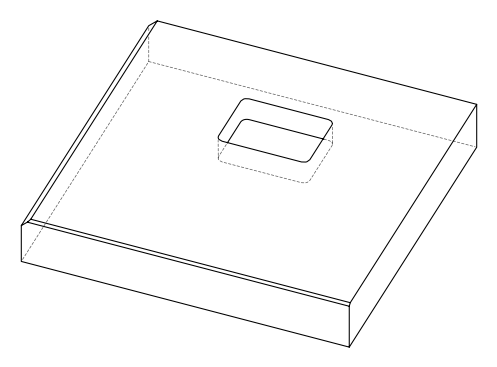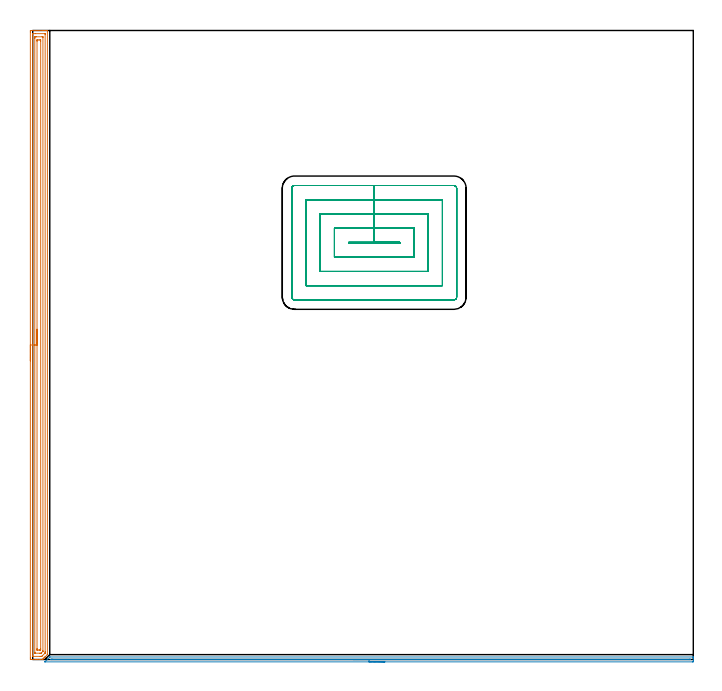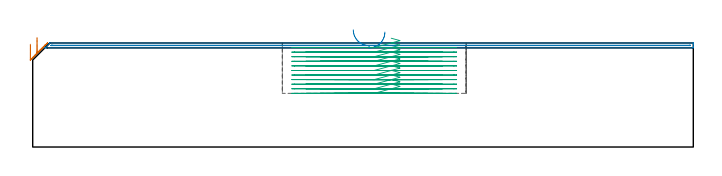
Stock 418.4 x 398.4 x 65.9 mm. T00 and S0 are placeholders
(PLAN: 3 operations, 1 tool changes, 44.5 min)
(1 AREA_MILL | FG_CHAMFER_SURFACE | UGT0205_001 | 12.99 min | 23234 mm3)
(2 AREA_MILL_1 | FG_CHAMFER_SURFACE_1 | UGT0205_001 | 6.69 min | 1946 mm3)
(3 MILL_RECTANGULAR_POCKET | POCKET_RECTANGULAR_STRAIGHT | NXT0201_011 | Follow Part, ap 3, ae 75% | 24.85 min | 311846 mm3)
(TOOL UGT0205_001 | Chamfer Mill 20 x 3 x 45 deg. | D20 FL50 Z2)
(TOOL NXT0201_011 | ENDMILL 12mm [2P460-1200-NA 1630] | D12 FL38 Z6)
(OP 1 AREA_MILL)
G17 G21 G94 G90
T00 M6
G54
G17 G0 G90 X-1.5 Y189.2 S1061 M3
G43 Z75.9 H0
Z65.1
G94 G1 Y189.238 Z64.228 F250.
Y189.352 Z63.364
Y189.541 Z62.512
Y189.803 Z61.68
Y190.137 Z60.874
Y190.54 Z60.1
Y191.008 Z59.364
Y191.54 Z58.672
Y192.129 Z58.029
Y192.772 Z57.44
Y193.464 Z56.908
Y194.2 Z56.44
Y194.974 Z56.037
Y195.78 Z55.703
Y196.612 Z55.441
Y197.464 Z55.252
Y198.328 Z55.138
Y199.2 Z55.1
Y397.428
X-1.499 Y397.793 Z55.101
X-1.494 Y398.314 Z55.104
X-1.492 Y398.392 Z55.106
X-0.976 Y398.4 Z55.621
X6.117 Z62.711
X6.684 Z63.281
X7.003 Z63.599
X7.571 Z64.167
X7.89 Z64.485
X8.924 Z65.523
X9.273 Y398.392 Z65.864
X9.297 Y398.39 Z65.888
X9.3 Y398.239 Z65.9
Y3.285
X9.298 Y3.105 Z65.885
X9.259 Y3.057 Z65.854
X9.22 Y3.019 Z65.818
X7.89 Y1.688 Z64.486
X7.784 Y1.583 Z64.383
X7.7 Y1.499 Z64.299
X7.594 Y1.392 Z64.19
X7.49 Y1.29 Z64.09
X7.402 Y1.202 Z64.002
X7.299 Y1.097 Z63.895
X7.196 Y0.996 Z63.796
X7.105 Y0.904 Z63.704
X7.003 Y0.801 Z63.599
X6.903 Y0.702 Z63.502
X6.807 Y0.607 Z63.407
X6.708 Y0.506 Z63.304
X6.609 Y0.409 Z63.209
X6.51 Y0.309 Z63.109
X6.412 Y0.21 Z63.008
X6.316 Y0.115 Z62.915
X6.211 Y0.012 Z62.81
X6.195 Y0.001 Z62.794
X4.981 Y0. Z61.581
X4.343 Z60.939
X3.138 Z59.735
X2.57 Z59.165
X1.967 Z58.563
X-0.976 Y0.001 Z55.62
X-1.208 Y0.003 Z55.389
X-1.492 Y0.008 Z55.106
X-1.494 Y0.086 Z55.104
X-1.498 Y0.607 Z55.102
X-1.5 Y1.134 Z55.1
Y199.2
X-0.086 Z56.514
Y396.004
X-0.084 Y396.23 Z56.516
X-0.081 Y396.341 Z56.519
X-0.079 Y396.387 Z56.521
X0.018 Y396.39 Z56.618
X0.409 Y396.398 Z57.009
X1.683 Y396.4 Z58.283
X7.501 Y396.399 Z64.101
X7.748 Y396.394 Z64.348
X7.846 Y396.39 Z64.446
X7.879 Y396.385 Z64.479
X7.881 Y396.339 Z64.481
X7.884 Y396.231 Z64.484
X7.886 Y396.012 Z64.486
Y5.074
X7.885 Y4.182 Z64.485
X7.884 Y4.177 Z64.484
X7.867 Y4.129 Z64.467
X7.822 Y4.079 Z64.422
X7.741 Y3.993 Z64.341
X7.618 Y3.868 Z64.218
X7.464 Y3.713 Z64.064
X6.13 Y2.379 Z62.73
X6.117 Y2.366 Z62.717
X5.825 Y2.087 Z62.425
X5.741 Y2.01 Z62.341
X5.615 Y2.004 Z62.215
X5.23 Y2.001 Z61.83
X4.733 Y2. Z61.333
X0.299 Y2.001 Z56.899
X0.052 Y2.006 Z56.652
X-0.046 Y2.01 Z56.554
X-0.079 Y2.014 Z56.521
X-0.081 Y2.061 Z56.519
X-0.084 Y2.169 Z56.516
X-0.086 Y2.388 Z56.514
Y199.2
X1.328 Z57.928
X1.329 Y393.33 Z57.929
X1.33 Y393.686 Z57.93
X1.335 Y394.223 Z57.935
X1.339 Y394.39 Z57.939
X1.51 Y394.398 Z58.11
X1.683 Y394.399 Z58.283
X2.394 Y394.4 Z58.994
X5.941 Z62.541
X6.117 Y394.399 Z62.717
X6.292 Y394.395 Z62.892
X6.409 Y394.39 Z63.009
X6.465 Y394.377 Z63.065
X6.467 Y394.341 Z63.067
X6.47 Y394.223 Z63.07
X6.471 Y393.866 Z63.071
Y5.605
X6.47 Y5.337 Z63.07
X6.466 Y5.204 Z63.066
X6.464 Y5.175 Z63.064
X6.439 Y5.145 Z63.039
X6.37 Y5.07 Z62.97
X5.477 Y4.177 Z62.077
X5.35 Y4.056 Z61.95
X5.31 Y4.021 Z61.91
X5.23 Y4.01 Z61.83
X4.518 Y4.001 Z61.118
X1.683 Z58.283
X1.508 Y4.005 Z58.108
X1.391 Y4.01 Z57.991
X1.335 Y4.023 Z57.935
X1.333 Y4.059 Z57.933
X1.33 Y4.177 Z57.93
X1.329 Y4.534 Z57.929
X1.328 Y199.2 Z57.928
X2.743 Z59.343
Y391.545
X2.745 Y392.262 Z59.345
X2.748 Y392.366 Z59.348
X2.749 Y392.388 Z59.349
X2.768 Y392.391 Z59.368
X2.82 Y392.395 Z59.42
X3.032 Y392.398 Z59.632
X3.457 Y392.4 Z60.057
X4.343 Z60.943
X4.78 Y392.399 Z61.38
X4.979 Y392.397 Z61.579
X5.029 Y392.393 Z61.629
X5.048 Y392.39 Z61.648
X5.05 Y392.377 Z61.65
X5.053 Y392.31 Z61.653
X5.057 Y391.719 Z61.657
Y391.545
Y6.855
X5.055 Y6.495 Z61.655
X5.053 Y6.316 Z61.653
X5.05 Y6.23 Z61.65
X5.017 Y6.177 Z61.617
X4.922 Y6.081 Z61.522
X4.863 Y6.024 Z61.463
X4.767 Y6.01 Z61.367
X4.343 Y6.001 Z60.943
X4.306 Y6. Z60.906
X3.457 Z60.057
X3.02 Y6.001 Z59.62
X2.821 Y6.003 Z59.421
X2.771 Y6.007 Z59.371
X2.752 Y6.01 Z59.352
X2.749 Y6.023 Z59.349
X2.747 Y6.09 Z59.347
X2.743 Y6.681 Z59.343
Y6.855
Y199.2
Y200.072 Z59.381
Y200.936 Z59.495
Y201.788 Z59.683
Y202.62 Z59.946
Y203.426 Z60.28
Y204.2 Z60.682
Y204.936 Z61.151
Y205.628 Z61.682
Y206.271 Z62.272
Y206.86 Z62.915
Y207.392 Z63.607
Y207.86 Z64.343
Y208.263 Z65.116
Y208.597 Z65.922
Y208.859 Z66.754
Y209.048 Z67.606
Y209.162 Z68.471
Y209.2 Z69.343
G0 Z75.9
M5
M2
(OP 2 AREA_MILL_1)
G17 G21 G94 G90
T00 M6
G54
G17 G0 G90 X223.05 Y-1.5 S1061 M3
G43 Z75.9 H0
Z72.8
G94 G1 X223.012 Z71.928 F250.
X222.898 Z71.063
X222.709 Z70.212
X222.447 Z69.38
X222.113 Z68.574
X221.71 Z67.8
X221.242 Z67.064
X220.71 Z66.372
X220.121 Z65.729
X219.478 Z65.14
X218.786 Z64.608
X218.05 Z64.14
X217.276 Z63.737
X216.47 Z63.403
X215.638 Z63.141
X214.786 Z62.952
X213.922 Z62.838
X213.05 Z62.8
X7.834
X7.753 Y-1.496 Z62.803
X7.719 Y-1.492 Z62.804
X7.807 Y-1.393 Z62.906
X10.562 Y1.362 Z65.662
X10.73 Y1.528 Z65.825
X10.805 Y1.596 Z65.889
X11.009 Y1.6 Z65.9
X418.22
X418.39 Y1.597 Z65.888
X418.396 Y1.501 Z65.793
X418.4 Y1.399 Z65.699
Y1.182 Z65.481
Y0.483 Z64.778
Y-0.733 Z63.564
X418.394 Y-1.251 Z63.044
X418.39 Y-1.493 Z62.801
X418.028 Y-1.498 Z62.8
X417.773 Y-1.5
X213.05
Y-0.086 Z64.214
X12.183
X11.903 Y-0.085 Z64.215
X11.592 Y-0.082 Z64.218
X11.586 Y-0.079 Z64.221
X11.585 Y-0.076 Z64.224
X11.614 Y-0.044 Z64.256
X11.804 Y0.142 Z64.442
X11.857 Y0.179 Z64.479
X11.903 Y0.18 Z64.48
X12.211 Y0.184 Z64.484
X12.49 Y0.185 Z64.485
X12.797 Y0.186 Z64.486
X415.985 Y0.185 Z64.485
X416.294 Y0.184 Z64.484
X416.358 Y0.181 Z64.481
X416.385 Y0.179 Z64.479
X416.39 Y0.167 Z64.467
X416.396 Y0.085 Z64.385
X416.39 Y-0.063 Z64.237
X416.385 Y-0.079 Z64.221
X416.352 Y-0.081 Z64.219
X416.265 Y-0.083 Z64.217
X415.985 Y-0.085 Z64.215
X415.678 Y-0.086 Z64.214
X213.05
X212.178 Z64.252
X211.314 Z64.366
X210.462 Z64.555
X209.63 Z64.817
X208.824 Z65.151
X208.05 Z65.554
X207.314 Z66.023
X206.622 Z66.554
X205.979 Z67.143
X205.39 Z67.786
X204.858 Z68.478
X204.39 Z69.214
X203.987 Z69.988
X203.653 Z70.794
X203.391 Z71.626
X203.202 Z72.478
X203.088 Z73.343
X203.05 Z74.214
G0 Z75.9
M5
M2
(OP 3 MILL_RECTANGULAR_POCKET)
G17 G21 G94 G90
T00 M6
G54
G17 G0 G90 X227.081 Y263.8 S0 M3
G43 Z75.9 H1
Z68.9
G94 G1 X232.5 Z67.448 F250.
Y264.2 Z67.341
X216.3 Z63.
X200.1 F500.
Y263.8
X232.5
Y264.2
X216.3
Y273.2
X191.1
Y254.8
X241.5
Y273.2
X216.3
Y282.2
X182.1
Y245.8
X250.5
Y282.2
X216.3
Y291.2
X173.1
Y236.8
X259.5
Y291.2
X216.3
Y300.2
X165.8
G3 X164.1 Y298.5 R1.7
G1 Y229.5
G3 X165.8 Y227.8 R1.7
G1 X266.8
G3 X268.5 Y229.5 R1.7
G1 Y298.5
G3 X266.8 Y300.2 R1.7
G1 X216.3
X215.3
G0 X227.081 Y263.8 Z66.
G1 X232.5 Z64.548 F250.
Y264.2 Z64.441
X216.3 Z60.1
X200.1 F500.
Y263.8
X232.5
Y264.2
X216.3
Y273.2
X191.1
Y254.8
X241.5
Y273.2
X216.3
Y282.2
X182.1
Y245.8
X250.5
Y282.2
X216.3
Y291.2
X173.1
Y236.8
X259.5
Y291.2
X216.3
Y300.2
X165.8
G3 X164.1 Y298.5 R1.7
G1 Y229.5
G3 X165.8 Y227.8 R1.7
G1 X266.8
G3 X268.5 Y229.5 R1.7
G1 Y298.5
G3 X266.8 Y300.2 R1.7
G1 X216.3
X215.3
G0 X227.081 Y263.8 Z63.1
G1 X232.5 Z61.648 F250.
Y264.2 Z61.541
X216.3 Z57.2
X200.1 F500.
Y263.8
X232.5
Y264.2
X216.3
Y273.2
X191.1
Y254.8
X241.5
Y273.2
X216.3
Y282.2
X182.1
Y245.8
X250.5
Y282.2
X216.3
Y291.2
X173.1
Y236.8
X259.5
Y291.2
X216.3
Y300.2
X165.8
G3 X164.1 Y298.5 R1.7
G1 Y229.5
G3 X165.8 Y227.8 R1.7
G1 X266.8
G3 X268.5 Y229.5 R1.7
G1 Y298.5
G3 X266.8 Y300.2 R1.7
G1 X216.3
X215.3
G0 X227.081 Y263.8 Z60.2
G1 X232.5 Z58.748 F250.
Y264.2 Z58.641
X216.3 Z54.3
X200.1 F500.
Y263.8
X232.5
Y264.2
X216.3
Y273.2
X191.1
Y254.8
X241.5
Y273.2
X216.3
Y282.2
X182.1
Y245.8
X250.5
Y282.2
X216.3
Y291.2
X173.1
Y236.8
X259.5
Y291.2
X216.3
Y300.2
X165.8
G3 X164.1 Y298.5 R1.7
G1 Y229.5
G3 X165.8 Y227.8 R1.7
G1 X266.8
G3 X268.5 Y229.5 R1.7
G1 Y298.5
G3 X266.8 Y300.2 R1.7
G1 X216.3
X215.3
G0 X227.081 Y263.8 Z57.3
G1 X232.5 Z55.848 F250.
Y264.2 Z55.741
X216.3 Z51.4
X200.1 F500.
Y263.8
X232.5
Y264.2
X216.3
Y273.2
X191.1
Y254.8
X241.5
Y273.2
X216.3
Y282.2
X182.1
Y245.8
X250.5
Y282.2
X216.3
Y291.2
X173.1
Y236.8
X259.5
Y291.2
X216.3
Y300.2
X165.8
G3 X164.1 Y298.5 R1.7
G1 Y229.5
G3 X165.8 Y227.8 R1.7
G1 X266.8
G3 X268.5 Y229.5 R1.7
G1 Y298.5
G3 X266.8 Y300.2 R1.7
G1 X216.3
X215.3
G0 X227.081 Y263.8 Z54.4
G1 X232.5 Z52.948 F250.
Y264.2 Z52.841
X216.3 Z48.5
X200.1 F500.
Y263.8
X232.5
Y264.2
X216.3
Y273.2
X191.1
Y254.8
X241.5
Y273.2
X216.3
Y282.2
X182.1
Y245.8
X250.5
Y282.2
X216.3
Y291.2
X173.1
Y236.8
X259.5
Y291.2
X216.3
Y300.2
X165.8
G3 X164.1 Y298.5 R1.7
G1 Y229.5
G3 X165.8 Y227.8 R1.7
G1 X266.8
G3 X268.5 Y229.5 R1.7
G1 Y298.5
G3 X266.8 Y300.2 R1.7
G1 X216.3
X215.3
G0 X227.081 Y263.8 Z51.5
G1 X232.5 Z50.048 F250.
Y264.2 Z49.941
X216.3 Z45.6
X200.1 F500.
Y263.8
X232.5
Y264.2
X216.3
Y273.2
X191.1
Y254.8
X241.5
Y273.2
X216.3
Y282.2
X182.1
Y245.8
X250.5
Y282.2
X216.3
Y291.2
X173.1
Y236.8
X259.5
Y291.2
X216.3
Y300.2
X165.8
G3 X164.1 Y298.5 R1.7
G1 Y229.5
G3 X165.8 Y227.8 R1.7
G1 X266.8
G3 X268.5 Y229.5 R1.7
G1 Y298.5
G3 X266.8 Y300.2 R1.7
G1 X216.3
X215.3
G0 X227.081 Y263.8 Z48.6
G1 X232.5 Z47.148 F250.
Y264.2 Z47.041
X216.3 Z42.7
X200.1 F500.
Y263.8
X232.5
Y264.2
X216.3
Y273.2
X191.1
Y254.8
X241.5
Y273.2
X216.3
Y282.2
X182.1
Y245.8
X250.5
Y282.2
X216.3
Y291.2
X173.1
Y236.8
X259.5
Y291.2
X216.3
Y300.2
X165.8
G3 X164.1 Y298.5 R1.7
G1 Y229.5
G3 X165.8 Y227.8 R1.7
G1 X266.8
G3 X268.5 Y229.5 R1.7
G1 Y298.5
G3 X266.8 Y300.2 R1.7
G1 X216.3
X215.3
G0 X227.081 Y263.8 Z45.7
G1 X232.5 Z44.248 F250.
Y264.2 Z44.141
X216.3 Z39.8
X200.1 F500.
Y263.8
X232.5
Y264.2
X216.3
Y273.2
X191.1
Y254.8
X241.5
Y273.2
X216.3
Y282.2
X182.1
Y245.8
X250.5
Y282.2
X216.3
Y291.2
X173.1
Y236.8
X259.5
Y291.2
X216.3
Y300.2
X165.8
G3 X164.1 Y298.5 R1.7
G1 Y229.5
G3 X165.8 Y227.8 R1.7
G1 X266.8
G3 X268.5 Y229.5 R1.7
G1 Y298.5
G3 X266.8 Y300.2 R1.7
G1 X216.3
X215.3
G0 X227.081 Y263.8 Z42.8
G1 X232.5 Z41.348 F250.
Y264.2 Z41.241
X216.3 Z36.9
X200.1 F500.
Y263.8
X232.5
Y264.2
X216.3
Y273.2
X191.1
Y254.8
X241.5
Y273.2
X216.3
Y282.2
X182.1
Y245.8
X250.5
Y282.2
X216.3
Y291.2
X173.1
Y236.8
X259.5
Y291.2
X216.3
Y300.2
X165.8
G3 X164.1 Y298.5 R1.7
G1 Y229.5
G3 X165.8 Y227.8 R1.7
G1 X266.8
G3 X268.5 Y229.5 R1.7
G1 Y298.5
G3 X266.8 Y300.2 R1.7
G1 X216.3
X215.3
G0 X227.081 Y263.8 Z39.9
G1 X232.5 Z38.448 F250.
Y264.2 Z38.341
X216.3 Z34.
X200.1 F500.
Y263.8
X232.5
Y264.2
X216.3
Y273.2
X191.1
Y254.8
X241.5
Y273.2
X216.3
Y282.2
X182.1
Y245.8
X250.5
Y282.2
X216.3
Y291.2
X173.1
Y236.8
X259.5
Y291.2
X216.3
Y300.2
X165.8
G3 X164.1 Y298.5 R1.7
G1 Y229.5
G3 X165.8 Y227.8 R1.7
G1 X266.8
G3 X268.5 Y229.5 R1.7
G1 Y298.5
G3 X266.8 Y300.2 R1.7
G1 X216.3
X215.3
G0 Z75.9
M5
M2
